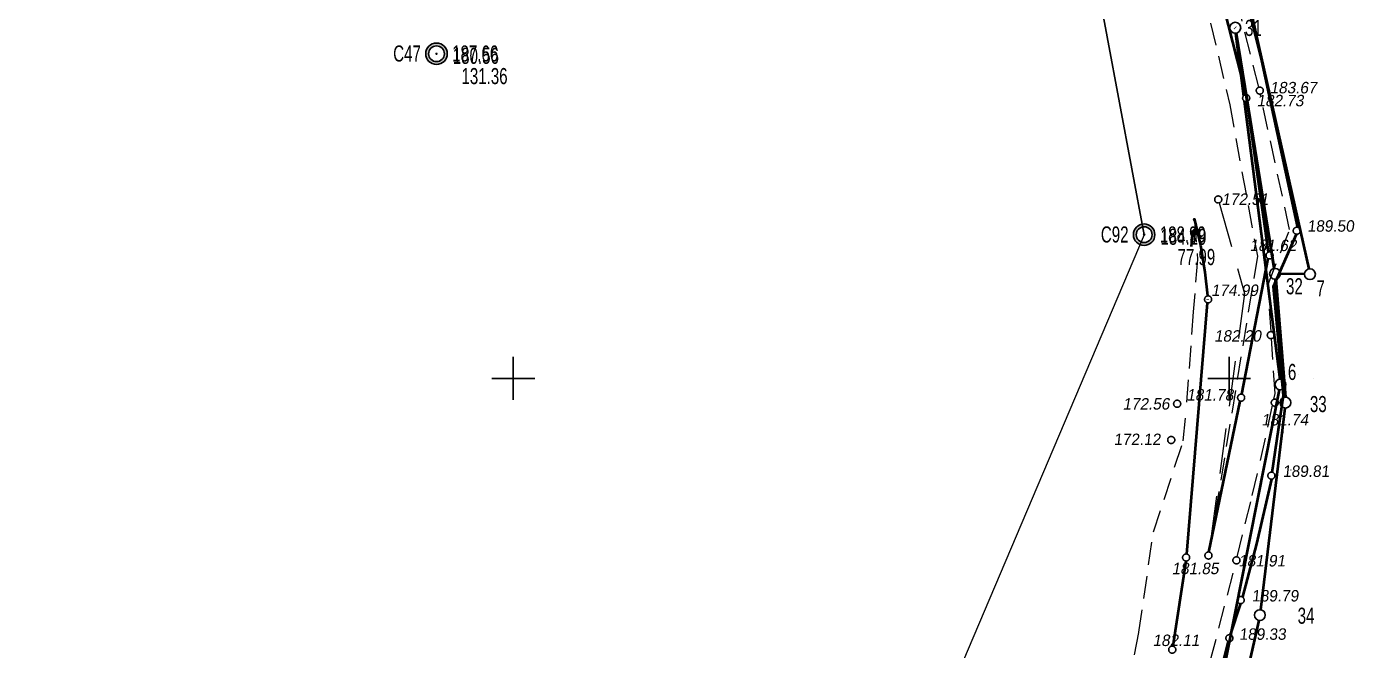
# Model space of a CAD drawing. Header units: millimetres. Extents: x 3233000 to 6468300, y 5635113 to 11269398.
# Drawn here: x 3233664 to 3234035, y 5635724 to 5635898.3 of the extents above; entities that cross this region are included whole.
import ezdxf
from ezdxf.enums import TextEntityAlignment as Align

# ---------------------------------------------------------------- set-up
doc = ezdxf.new("R2010")
doc.units = ezdxf.units.MM
doc.header["$LTSCALE"] = 2
doc.header["$PDMODE"] = 32
doc.header["$PDSIZE"] = 0.3
doc.linetypes.add('DASHED2', pattern=[9.525, 6.35, -3.175])
doc.linetypes.add('HIDDEN2', pattern=[4.7625, 3.175, -1.5875])
for name, color, linetype in [('ввскр.бровка', 7, 'Continuous'), ('ВЫСОТЫ', 7, 'Continuous'), ('ГРАНИЦА', 7, 'Continuous'), ('ИМЕНА', 7, 'Continuous'), ('Контур запасів', 7, 'Continuous'), ('КОНТУРА_СМЕЖЕСТВ', 7, 'Continuous'), ('КОНТУРА_УЧАСТКОВ', 7, 'Continuous'), ('кресты', 7, 'Continuous'), ('нвскр.бровка', 7, 'Continuous'), ('ОБОчина', 7, 'Continuous'), ('ОШИБКИ', 7, 'Continuous'), ('ПИКЕТЫ', 7, 'Continuous'), ('ПРОМЫШЛЕННЫЕ', 7, 'Continuous'), ('ПУНКТЫ', 7, 'Continuous'), ('РЕЛЬЕФ', 7, 'Continuous')]:
    doc.layers.add(name, color=color, linetype=linetype)
doc.layers.add('н.бровка', color=7, linetype='HIDDEN2', lineweight=20)
doc.styles.add('grad', font='grad.shx')
doc.styles.add('universw', font='universw.shx', dxfattribs={"oblique": 10})
doc.styles.add('user', font='symeteo.shx', dxfattribs={"height": 2.5})

# ---------------------------------------------------------------- blocks, each defined once
blk = doc.blocks.new('89_1')
h = blk.add_hatch(color=256)
h.paths.add_polyline_path([(-1.5, 0, 1), (1.5, 0, 1)])
h.paths.add_polyline_path([(1.1, 0, -1), (-1.1, 0, -1)], flags=16)
h.paths.add_polyline_path([(0.06, 0, -1), (-0.06, 0, -1)], flags=0)
for radius in [1.5, 1.1, 0.0622]:
    blk.add_circle((0, 0), radius)
at = {"color": 7, "linetype": 'Continuous', "style": 'grad', "oblique": 10, "width": 0.7}
for tag, p in [('P37', (6.48, 0.16)), ('P4', (6.45, -2.94))]:
    blk.add_attdef(tag, text='', height=2.5, dxfattribs=at).set_placement(p, align=Align.CENTER)
at = {"color": 7, "linetype": 'Continuous', "style": 'user', "flags": 8}
blk.add_attdef('ddddd', (2.53, -1.14), '', height=2.5, dxfattribs=at)
blk = doc.blocks.new('POINTINV')
at = {"layer": 'ПУНКТЫ', "color": 0, "linetype": 'Continuous'}
blk.add_point((0, 0), dxfattribs=at)
at = {"layer": 'ВЫСОТЫ', "color": 0, "style": 'grad', "width": 0.7}
blk.add_attdef('POINT_H', (1.6, -0.8), '', height=1.65, dxfattribs=at)
at = {"layer": 'ИМЕНА', "color": 0, "style": 'grad', "width": 0.7}
blk.add_attdef('POINT_NAM', text='', height=1.65, dxfattribs=at).set_placement((-1.6, -0.8), align=Align.RIGHT)
at = {"layer": 'ОШИБКИ', "color": 0, "linetype": 'Continuous', "style": 'grad', "width": 0.7, "flags": 1}
blk.add_attdef('POINT_MX', text='', height=1.65, dxfattribs=at).set_placement((-4.2077, 4.453385), align=Align.RIGHT)
blk.add_attdef('POINT_MY', (2.8923, 4.253385), '', height=1.65, dxfattribs=at)

msp = doc.modelspace()

# ---------------------------------------------------------------- hatches: boundary and pattern name
at = {"layer": 'ПИКЕТЫ', "linetype": 'Continuous'}
h = msp.add_hatch(color=7, dxfattribs=at)
edge = h.paths.add_edge_path()
edge.add_arc((3233990.29, 5635844.38), 0.48, 0, 360)

# ---------------------------------------------------------------- linework, layer by layer
at = {"layer": 'ввскр.бровка', "color": 7, "linetype": 'Continuous', "lineweight": 40}
for p, q in [((3234004.91, 5635878.24), (3234004.9, 5635878.27)), ((3234010.99, 5635835.3), (3234005.02, 5635877.4)), ((3233994.3, 5635751.47), (3234003.06, 5635793.67)), ((3233987.91, 5635748.95), (3233984.22, 5635725.15))]:
    msp.add_line(p, q, dxfattribs=at)
for points in [[(3234019.16, 5635842.21), (3234009.09, 5635888.81), (3234003.51, 5635911.38), (3233993.11, 5635958.58)], [(3233993.62, 5635922.96), (3234004.66, 5635879.34)], [(3234004.84, 5635878.64), (3234004.85, 5635878.6)], [(3233990.36, 5635844.29), (3233991.96, 5635837.22), (3233993.19, 5635829.72), (3233993.94, 5635823.05)], [(3234012.04, 5635773.72), (3234015.16, 5635795.26), (3234012.39, 5635825.7), (3234018.81, 5635840.28)], [(3234010.79, 5635833.52), (3234003.41, 5635795.61)], [(3233988.14, 5635750.91), (3233993.97, 5635821.1)], [(3233994.05, 5635822.05), (3233994.05, 5635822.12)], [(3233994.05, 5635822.05), (3233994.05, 5635822.05)]]:
    msp.add_lwpolyline(points, dxfattribs=at)
at = {"layer": 'ГРАНИЦА', "color": 7, "linetype": 'Continuous', "lineweight": 40}
for points in [[(3234001.76, 5635896.51), (3234004, 5635878.98)], [(3234004.18, 5635877.56), (3234014.12, 5635799.79)], [(3234014.01, 5635796.82), (3233939.73, 5635422.18)]]:
    msp.add_lwpolyline(points, dxfattribs=at)
at = {"layer": 'Контур запасів', "color": 5}
msp.add_lwpolyline([(3233976.25, 5635840.16), (3233938.34, 5636043.12)], dxfattribs=at)
at = {"layer": 'Контур запасів', "color": 5, "linetype": 'Continuous', "lineweight": 15}
msp.add_lwpolyline([(3233976.23, 5635840.28), (3233976.25, 5635840.16), (3233904.73, 5635671.71), (3233892.02, 5635420.86), (3233850.77, 5635332.58), (3233782.32, 5635239.75), (3233681.44, 5635245.91), (3233597.07, 5635240.68), (3233461.15, 5635251.02), (3233358.47, 5635271.45), (3233358.83, 5635380.03), (3233406.76, 5635492.03), (3233445.08, 5635643.63), (3233474.1, 5635783.18), (3233485.44, 5635905.91), (3233485.46, 5635906.04)], dxfattribs=at)
at = {"layer": 'КОНТУРА_СМЕЖЕСТВ', "color": 7, "linetype": 'Continuous', "lineweight": 40}
for points in [[(3233972.78, 5636050.43), (3234022.25, 5635830.58)], [(3234001.96, 5635896.53), (3234012.57, 5635830.73)], [(3234001.96, 5635896.53), (3234004.92, 5635878.15), (3234012.57, 5635830.73)], [(3234012.93, 5635827.74), (3234015.61, 5635794.72)], [(3234021.07, 5635829.13), (3234014.32, 5635829.22)], [(3234015.55, 5635791.72), (3234008.77, 5635735.34)], [(3234015.55, 5635791.72), (3234008.77, 5635735.34)], [(3234008.26, 5635732.37), (3233995.23, 5635675.02)]]:
    msp.add_lwpolyline(points, dxfattribs=at)
at = {"layer": 'КОНТУРА_СМЕЖЕСТВ', "color": 2, "linetype": 'Continuous', "lineweight": 50}
for points in [[(3234001.56, 5635898.09), (3234001.72, 5635898.02)], [(3234012.93, 5635827.74), (3234015.61, 5635794.72)]]:
    msp.add_lwpolyline(points, dxfattribs=at)
at = {"layer": 'КОНТУРА_УЧАСТКОВ', "color": 7, "linetype": 'Continuous', "lineweight": 40}
msp.add_lwpolyline([(3234012.57, 5635830.73), (3234001.96, 5635896.53)], dxfattribs=at)
at = {"layer": 'кресты', "color": 7, "linetype": 'Continuous'}
for p, q in [((3233800, 5635794), (3233800, 5635806)), ((3234000, 5635794), (3234000, 5635806)), ((3233794, 5635800), (3233806, 5635800)), ((3233994, 5635800), (3234006, 5635800))]:
    msp.add_line(p, q, dxfattribs=at)
at = {"layer": 'кресты', "color": 7}
for p, q in [((3234009.04, 5635759.78), (3234008.95, 5635759.8)), ((3234006.58, 5635749.73), (3234006.62, 5635749.72)), ((3234004.96, 5635743.65), (3234004.96, 5635743.65)), ((3234001.57, 5635732.27), (3234001.59, 5635732.26))]:
    msp.add_line(p, q, dxfattribs=at)
at = {"layer": 'кресты', "color": 7, "linetype": 'Continuous', "lineweight": 40}
msp.add_lwpolyline([(3234007.64, 5635753.71), (3234003.69, 5635738.9)], dxfattribs=at)
at = {"layer": 'н.бровка', "color": 7, "linetype": 'HIDDEN2', "lineweight": 20}
for points in [[(3234008.26, 5635881.38), (3233998.1, 5635922.14)], [(3233990.46, 5635917.86), (3234000.17, 5635876.46), (3234007.88, 5635834.19), (3233994.47, 5635752.15)], [(3234011.72, 5635813.08), (3234010.86, 5635826.23), (3234016.89, 5635841.61), (3234008.69, 5635879.46)], [(3233990.31, 5635844.39), (3233991.15, 5635833.21), (3233989.95, 5635818.64), (3233988.05, 5635792.5)], [(3234012.5, 5635794.17), (3234012.85, 5635795.79), (3234011.85, 5635811.13)], [(3233974.77, 5635729.04), (3233978.84, 5635757.07), (3233987.18, 5635782.54), (3233988.04, 5635790.84)], [(3234008.77, 5635777.09), (3234012.12, 5635792.47)], [(3234006.41, 5635767.28), (3234008.45, 5635775.54)], [(3234002.22, 5635750.11), (3234006.2, 5635766.27)], [(3233994.72, 5635720.95), (3234001.84, 5635748.17)], [(3233974.72, 5635728.95), (3233966.95, 5635689.79), (3233962.98, 5635657.56), (3233960.51, 5635646.72), (3233958.2, 5635613.42), (3233953.36, 5635594.41), (3233952.8, 5635588.23)]]:
    msp.add_lwpolyline(points, dxfattribs=at)
at = {"layer": 'нвскр.бровка', "color": 7}
for centre in [(3234001.72, 5635898.02), (3234012.81, 5635829.24), (3234022.58, 5635829.11), (3234014.31, 5635798.29), (3234015.73, 5635793.22), (3234008.59, 5635733.84)]:
    msp.add_circle(centre, 1.51, dxfattribs=at)
at = {"layer": 'ОБОчина', "color": 7, "linetype": 'DASHED2', "lineweight": 20}
msp.add_lwpolyline([(3233997.22, 5635849.06), (3234004.31, 5635823.72), (3233994.33, 5635751.47)], dxfattribs=at)
at = {"layer": 'ПИКЕТЫ', "linetype": 'HIDDEN2'}
for centre in [(3234004.76, 5635878.35), (3234008.56, 5635880.44), (3233996.95, 5635850.01), (3234018.88, 5635841.27), (3234011.3, 5635834.37), (3233994.12, 5635822.08), (3234011.64, 5635812.09), (3233985.48, 5635792.91), (3234003.35, 5635794.62), (3234012.77, 5635793.22), (3233983.81, 5635782.79), (3234011.8, 5635772.82), (3233987.98, 5635749.93), (3233994.21, 5635750.49), (3234002.04, 5635749.14), (3234003.22, 5635738.02), (3234000.07, 5635727.39), (3233984.1, 5635724.17)]:
    msp.add_circle(centre, 0.989, dxfattribs=at)
msp.add_arc((3234018.88, 5635841.27), 0.989, 267.6488, 90.6153, dxfattribs=at)
at = {"layer": 'РЕЛЬЕФ', "color": 7, "linetype": 'Continuous'}
for p, q in [((3234025.04, 5635827.16), (3234025.05, 5635827.16)), ((3234019.41, 5635800.95), (3234019.4, 5635800.95)), ((3234023.44, 5635800.06), (3234023.48, 5635800.05)), ((3234023.49, 5635800.05), (3234023.48, 5635800.05)), ((3234017.25, 5635774.39), (3234017.2, 5635774.4)), ((3234009.42, 5635740.74), (3234009.42, 5635740.74))]:
    msp.add_line(p, q, dxfattribs=at)
at = {"layer": 'РЕЛЬЕФ', "color": 7, "linetype": 'Continuous', "lineweight": 40}
for p, q in [((3234015.11, 5635785.15), (3234015.2, 5635785.13)), ((3234006.67, 5635750.07), (3234006.72, 5635750.06))]:
    msp.add_line(p, q, dxfattribs=at)
for points in [[(3233989.51, 5635836.88), (3233989.9, 5635841.38)], [(3234011.82, 5635771.83), (3234007.64, 5635753.71)], [(3234003.13, 5635737.04), (3234000.29, 5635728.35)], [(3233999.71, 5635726.46), (3233998.47, 5635721.69)]]:
    msp.add_lwpolyline(points, dxfattribs=at)

# ---------------------------------------------------------------- block references
at = {"layer": 'ПРОМЫШЛЕННЫЕ', "color": 7, "linetype": 'Continuous', "xscale": 2, "yscale": 2, "zscale": 2, "rotation": 353.291126940981}
for p in [(3233778.54, 5635890.74), (3233976.25, 5635840.16)]:
    msp.add_blockref('89_1', p, dxfattribs=at)
at = {"layer": 'ПУНКТЫ', "color": 7, "linetype": 'Continuous', "xscale": 2.727815320212315, "yscale": 2.727815320212315, "zscale": 2.727815320212315}
for p, values in [((3233778.54, 5635890.74), {'POINT_NAM': 'C47', 'POINT_H': '187.66'}), ((3233976.25, 5635840.16), {'POINT_NAM': 'C92', 'POINT_H': '188.99'})]:
    msp.add_blockref('POINTINV', p, dxfattribs=at).add_auto_attribs(values)

# ---------------------------------------------------------------- texts
at = {"layer": 'ВЫСОТЫ', "color": 0, "style": 'grad', "width": 0.7}
for tag, p in [('180.56', (3233783.09, 5635887.92)), ('184.19', (3233980.8, 5635837.34))]:
    msp.add_attdef(tag, p, '', height=4.5, dxfattribs=at)
at = {"layer": 'ВЫСОТЫ', "style": 'universw', "oblique": 6}
for tag, p in [('189.50', (3234021.83, 5635841, 188.91)), ('172.12', (3233967.79, 5635781.36, 172.12)), ('189.81', (3234014.96, 5635772.47, 188.91)), ('189.79', (3234006.32, 5635737.64, 188.91)), ('189.33', (3234002.81, 5635726.93, 188.91))]:
    msp.add_attdef(tag, p, '', height=3.2, dxfattribs=at)
at = {"layer": 'ИМЕНА', "color": 0, "style": 'grad', "width": 0.7}
for tag, p in [('31', (3234009.12, 5635895.71)), ('131.36', (3233798.4, 5635882.25)), ('77.99', (3233996.11, 5635831.67)), ('32', (3234020.58, 5635823.5)), ('7', (3234026.72, 5635822.93)), ('6', (3234018.76, 5635799.56)), ('33', (3234027.25, 5635790.58)), ('34', (3234023.82, 5635731.42))]:
    msp.add_attdef(tag, text='', height=4.5, dxfattribs=at).set_placement(p, align=Align.RIGHT)
at = {"layer": 'ИМЕНА', "style": 'universw', "oblique": 10}
for tag, p in [('183.67', (3234017.89, 5635879.67, 188.64)), ('182.73', (3234014.22, 5635876.05, 188.64)), ('172.51', (3234004.41, 5635848.49, 327.28)), ('181.62', (3234012.25, 5635835.59, 188.64)), ('174.99', (3234001.5, 5635823.03, 327.28)), ('182.20', (3234002.34, 5635810.27, 188.64)), ('181.78', (3233994.62, 5635793.8, 188.64)), ('172.56', (3233976.77, 5635791.28, 327.28)), ('181.74', (3234015.54, 5635786.85, 188.64)), ('181.91', (3234009.1, 5635747.43, 188.64)), ('181.85', (3233990.48, 5635745.27, 188.64)), ('182.11', (3233985.15, 5635725.19, 188.64))]:
    msp.add_attdef(tag, text='', height=3.2, dxfattribs=at).set_placement(p, align=Align.CENTER)

doc.saveas('drawing.dxf')
